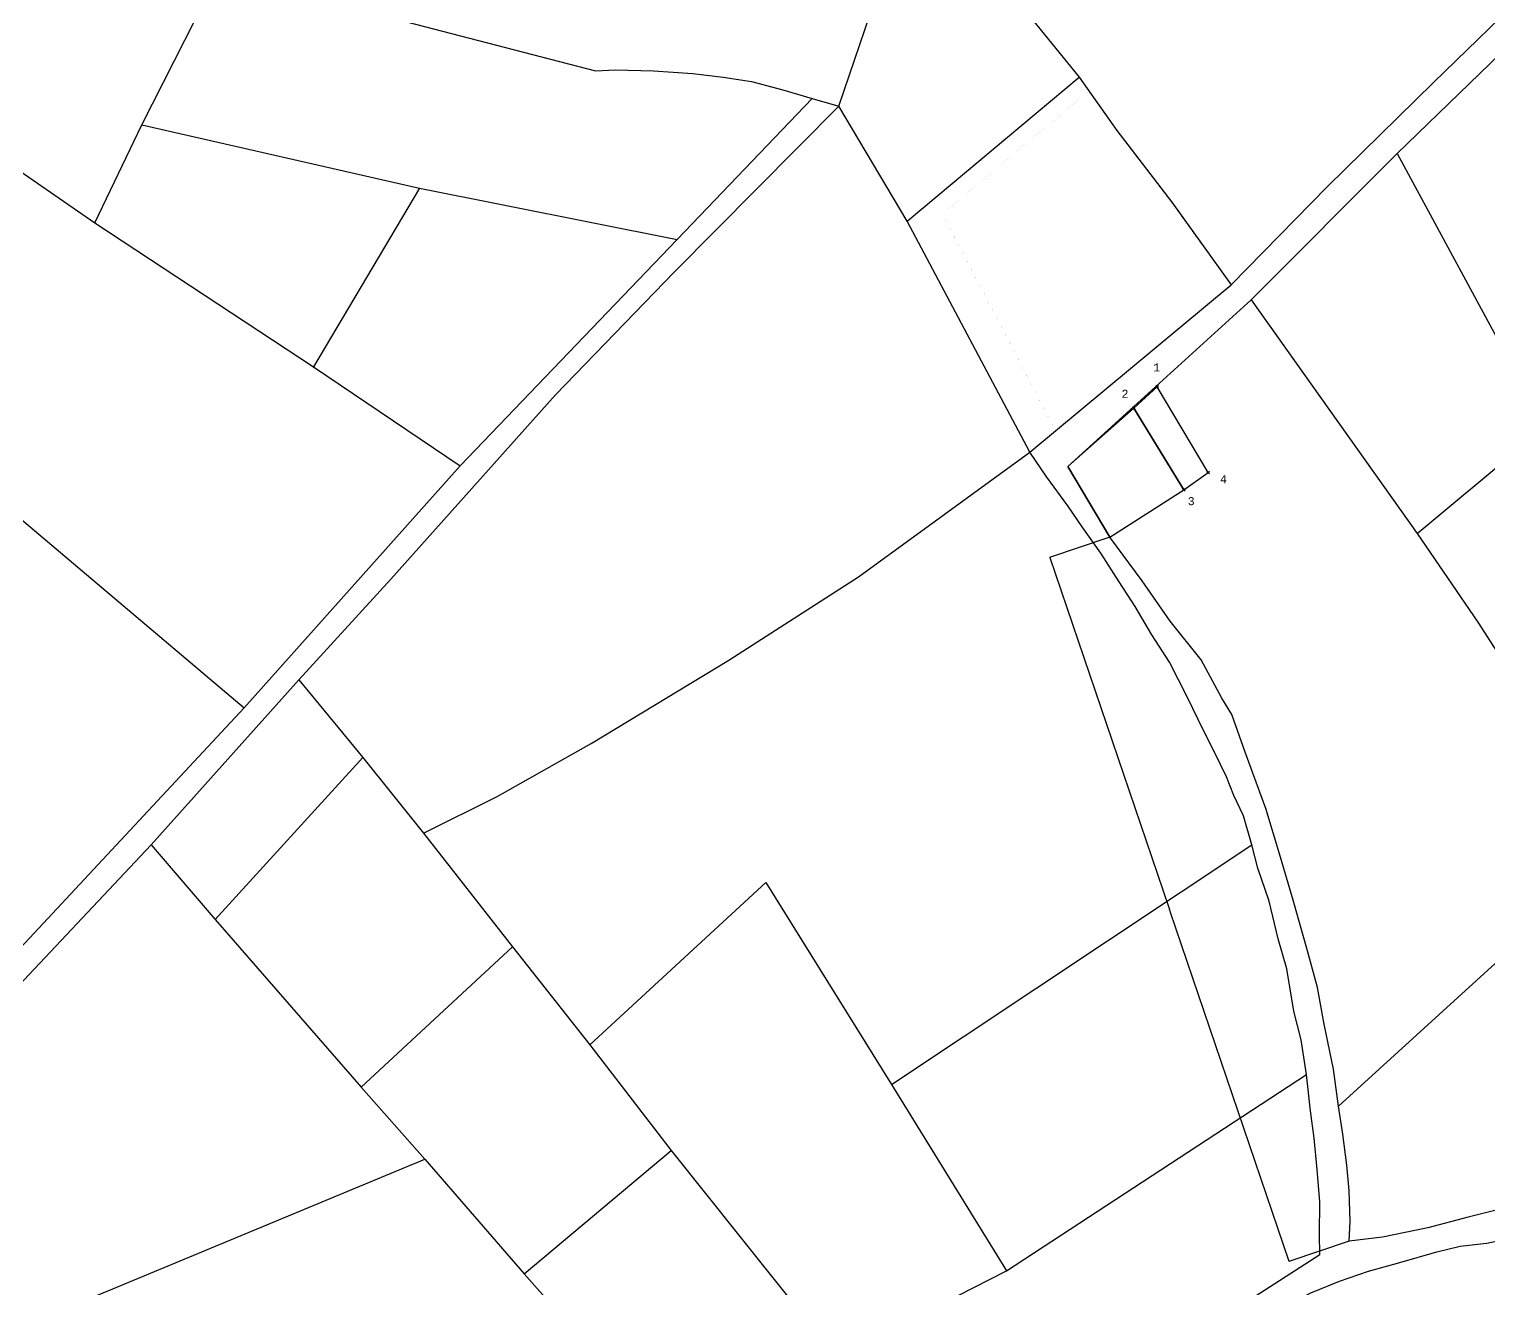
# Model space of a CAD drawing. Header units: millimetres. Extents: x 150192 to 154662, y -198734 to -196104.
# Drawn here: x 151947 to 152494, y -197201 to -196729 of the extents above; entities that cross this region are included whole.
import ezdxf

# ---------------------------------------------------------------- set-up
doc = ezdxf.new("R2010")
doc.units = ezdxf.units.MM
doc.header["$PDMODE"] = 35
doc.header["$PDSIZE"] = 0.5
for name, color, linetype in [('2', 7, 'Continuous'), ('CVL_CUADCON_LIN', 8, 'Continuous'), ('CVL_PUNTO', 250, 'Continuous'), ('CVL_PUNTO_NUM', 2, 'Continuous')]:
    doc.layers.add(name, color=color, linetype=linetype)
doc.styles.add('MONOTXT4', font='Monotxt4.shx')
doc.styles.add('ROMANS', font='ROMANS', dxfattribs={"height": 0.2})
doc.dimstyles.new('STANDARD$0', dxfattribs={"dimtxt": 0.6, "dimasz": 0.5, "dimexe": 0.125, "dimexo": 0.000625, "dimgap": 0.0625, "dimtad": 0, "dimzin": 1, "dimdsep": 46, "dimtxsty": 'ROMANS', "dimblk1": 'ARCHTICK', "dimblk2": 'ARCHTICK', "dimsah": 1, "dimcen": 2.5, "dimclrd": 1, "dimclre": 1, "dimclrt": 30, "dimaunit": 1, "dimadec": 0, "dimazin": 0, "dimtfac": 1, "dimtix": 1, "dimtofl": 0, "dimtmove": 1, "dimatfit": 3, "dimldrblk": 'ARCHTICK', "dimfxl": 1, "dimtolj": 1, "dimtzin": 1, "dimarcsym": 0})

# ---------------------------------------------------------------- blocks, each defined once
blk = doc.blocks.new('_ARCHTICK')
at = {"color": 0, "linetype": 'ByBlock', "const_width": 0.15}
blk.add_lwpolyline([(-0.5, -0.5), (0.5, 0.5)], dxfattribs=at)
blk = doc.blocks.new('*D358')
at = {"color": 1, "lineweight": -2, "ltscale": 0.5, "transparency": 16777216}
for p, q in [((152351.72, -196919.44), (152329.12, -196927.12)), ((152329.23, -196927.08), (152373.83, -197058.31)), ((152418.9, -197190.95), (152374.3, -197059.72)), ((152441.38, -197183.31), (152418.78, -197190.99))]:
    blk.add_line(p, q, dxfattribs=at)
at = {"layer": 'Defpoints', "color": 0, "lineweight": 30, "ltscale": 0.5, "transparency": 16777216}
for p in [(152351.72, -196919.44), (152441.38, -197183.31), (152418.9, -197190.95)]:
    blk.add_point(p, dxfattribs=at)
at = {"color": 1, "lineweight": -2, "ltscale": 0.5, "transparency": 16777216, "xscale": 0.5, "yscale": 0.5, "zscale": 0.5}
for p, rotation in [((152329.23, -196927.08), 108.7674313516717), ((152418.9, -197190.95), 288.7674313516717)]:
    blk.add_blockref('_ARCHTICK', p, dxfattribs=dict(at, rotation=rotation))
at = {"color": 30, "ltscale": 0.5, "transparency": 16777216, "insert": (152374.07, -197059.02), "char_height": 0.2, "attachment_point": 5, "rotation": 288.7674, "style": 'ROMANS'}
blk.add_mtext('\\A1;278.69m.', dxfattribs=at)

msp = doc.modelspace()

# ---------------------------------------------------------------- linework, layer by layer
at = {"color": 1, "ltscale": 0.5, "flags": 128}
for points in [[(152369.43369, -196863.11836), (152360.66993, -196871.06157), (152379.39407, -196901.64295), (152388.49363, -196895.22748)], [(152335.92993, -196892.89777), (152351.71803, -196919.44137), (152379.39093, -196901.64497), (152360.66993, -196871.06157), (152335.92993, -196892.89777)]]:
    msp.add_lwpolyline(points, close=True, dxfattribs=at)
at = {"layer": '2', "color": 1, "linetype": 'Continuous'}
for p, q in [((152250.18213, -196757.82263), (152279.51313, -196671.03063)), ((152459.37413, -196775.59563), (152564.91213, -196673.46363)), ((151988.91713, -196764.93463), (152017.74313, -196707.88263)), ((152319.52713, -196721.50863), (152340.23313, -196747.06563)), ((152275.71613, -196801.04863), (152340.23313, -196747.06563)), ((152189.60213, -196807.86863), (152240.14813, -196755.02163)), ((152240.14813, -196755.02163), (152250.18213, -196757.82263)), ((152275.71613, -196801.04863), (152250.18213, -196757.82263)), ((151916.64613, -196763.75363), (151971.26513, -196801.65663)), ((151971.26513, -196801.65663), (151988.91713, -196764.93463)), ((151988.91713, -196764.93463), (152092.94313, -196788.62763)), ((152404.63713, -196830.47363), (152459.37413, -196775.59563)), ((152459.37413, -196775.59563), (152514.76313, -196878.19063)), ((152092.94313, -196788.62763), (152053.19413, -196855.58763)), ((152092.94313, -196788.62763), (152189.60213, -196807.86863)), ((151971.26513, -196801.65663), (152053.19413, -196855.58763)), ((152321.70313, -196887.62563), (152275.71613, -196801.04863)), ((151814.53113, -196803.73763), (152027.29713, -196983.43363)), ((152108.19513, -196892.72763), (152189.60213, -196807.86863)), ((152321.70313, -196887.62563), (152397.14313, -196824.87763)), ((152404.63713, -196830.47363), (152466.88313, -196918.07563)), ((152053.19413, -196855.58763), (152108.19513, -196892.72763)), ((152466.88313, -196918.07563), (152514.76313, -196878.19063)), ((152027.29713, -196983.43363), (152108.19513, -196892.72763)), ((152047.74513, -196972.89563), (151992.37313, -197034.76363)), ((152047.74513, -196972.89563), (152071.75313, -197002.01263)), ((151930.90413, -197086.71463), (152027.29713, -196983.43363)), ((152016.38213, -197062.73663), (152071.75313, -197002.01263)), ((152071.75313, -197002.01263), (152094.49113, -197030.36663)), ((152094.49113, -197030.36663), (152127.77313, -197072.96163)), ((151992.37313, -197034.76363), (151893.94913, -197139.44163)), ((151992.37313, -197034.76363), (152016.38213, -197062.73663)), ((152269.90613, -197124.63463), (152404.91213, -197034.71863)), ((152016.38213, -197062.73663), (152071.13113, -197125.67763)), ((152071.13113, -197125.67763), (152127.77313, -197072.96163)), ((152127.77313, -197072.96163), (152156.86313, -197109.70763)), ((152437.43713, -197132.72763), (152504.49413, -197071.62763)), ((152156.86313, -197109.70763), (152187.35013, -197149.37663)), ((152312.97113, -197194.43363), (152425.37013, -197120.90063)), ((152071.13113, -197125.67763), (152095.01213, -197152.63463)), ((152269.90613, -197124.63463), (152312.97113, -197194.43363)), ((152132.23113, -197195.61263), (152187.35013, -197149.37663)), ((152187.35013, -197149.37663), (152249.21313, -197226.93763)), ((151953.65213, -197211.28163), (152095.01213, -197152.63463)), ((152095.01213, -197152.63463), (152132.23113, -197195.61263)), ((152132.23113, -197195.61263), (152190.53713, -197261.22363)), ((152249.21313, -197226.93763), (152312.97113, -197194.43363))]:
    msp.add_line(p, q, dxfattribs=at)
for points in [[(152397.14313, -196824.87763), (152433.21113, -196788.16463), (152472.96213, -196749.03963), (152510.55413, -196712.45463), (152560.21213, -196664.56363)], [(152017.74313, -196707.88263), (152158.98513, -196744.68563), (152166.35213, -196744.30763), (152180.70413, -196744.56963), (152195.43813, -196745.59363), (152206.74213, -196746.99763), (152217.41213, -196748.65463), (152229.09713, -196751.71163), (152240.14813, -196755.02163)], [(152340.23313, -196747.06563), (152354.33413, -196767.02663), (152374.91213, -196793.85463), (152397.14313, -196824.87763)], [(152250.18213, -196757.82263), (152188.58713, -196819.94163), (152143.88313, -196866.05563), (152082.28813, -196935.16463), (152047.74513, -196972.89563)], [(152437.43713, -197132.72763), (152435.53113, -197118.87263), (152431.97313, -197101.96663), (152429.55813, -197088.23963), (152425.74613, -197074.51063), (152420.41013, -197055.57063), (152415.70913, -197039.42663), (152410.11813, -197021.12263), (152402.36813, -197000.01963), (152397.41313, -196985.90963), (152393.72913, -196979.80763), (152385.98013, -196965.44163), (152374.26565, -196950.98377), (152363.75432, -196935.82763), (152351.71803, -196919.44137), (152335.92993, -196892.89777), (152404.63713, -196830.47363)], [(152094.49113, -197030.36663), (152122.05213, -197016.65463), (152157.36013, -196996.84563), (152208.92413, -196965.60563), (152257.44013, -196934.36463), (152321.70313, -196887.62563)], [(152404.91213, -197034.71863), (152401.73613, -197023.91363), (152398.17813, -197016.28663), (152395.38313, -197009.29463), (152390.81013, -196999.75963), (152386.74513, -196991.87763), (152380.77413, -196979.54663), (152374.04113, -196966.32463), (152367.43513, -196956.02663), (152361.21013, -196945.47463), (152355.24013, -196936.19363), (152348.38013, -196925.38663), (152341.26613, -196915.59663), (152335.93113, -196907.71363), (152328.05513, -196896.90663), (152321.70313, -196887.62563)], [(152466.88313, -196918.07563), (152489.62113, -196951.25963), (152511.97913, -196986.09563), (152543.48313, -197033.64563)], [(152425.37013, -197120.90063), (152423.46313, -197107.93663), (152420.66813, -197097.13163), (152417.99913, -197081.24263), (152414.82313, -197070.05663), (152411.39213, -197055.94763), (152407.19913, -197043.48963), (152404.91213, -197034.71863)], [(152156.86313, -197109.70763), (152222.77713, -197048.86163), (152269.90613, -197124.63463)], [(152211.49713, -197286.01863), (152228.38813, -197277.38463), (152245.02613, -197270.78363), (152262.42713, -197263.42163), (152278.81113, -197256.82063), (152293.54413, -197252.37963), (152312.21413, -197246.66963), (152346.76013, -197235.50263), (152372.41613, -197225.72963), (152430.45713, -197188.39263), (152430.33013, -197180.89363), (152430.45513, -197168.56463), (152429.43813, -197156.49063), (152428.29413, -197144.79663), (152426.89513, -197134.50163), (152425.37013, -197120.90063)], [(152520.38013, -197164.28963), (152513.52213, -197166.06563), (152499.42413, -197171.01463), (152485.96113, -197174.31263), (152470.84613, -197178.37263), (152453.82713, -197181.79463), (152441.38013, -197183.31363), (152441.76013, -197175.94263), (152441.37813, -197164.37663), (152440.48813, -197154.84363), (152438.96313, -197143.27663), (152437.43713, -197132.72763)], [(152419.15513, -197206.81563), (152427.02913, -197202.75263), (152437.82513, -197198.30963), (152448.62113, -197194.62963), (152460.43313, -197191.33063), (152474.27713, -197187.39763), (152483.04013, -197185.24163), (152492.94713, -197184.10263), (152501.20313, -197182.32763)]]:
    msp.add_lwpolyline(points, dxfattribs=at)
at = {"layer": 'CVL_CUADCON_LIN', "color": 1, "ltscale": 0.5, "const_width": 0.01, "flags": 128}
msp.add_lwpolyline([(152331.33313, -196879.61578), (152397.14313, -196824.87763), (152343.87286, -196752.21793), (152290.05099, -196797.2528), (152289.99061, -196800.15217)], close=True, dxfattribs=at)
at = {"layer": 'CVL_PUNTO', "color": 1, "ltscale": 0.5}
for p in [(152369.43369, -196863.11836), (152360.66993, -196871.06157), (152388.49363, -196895.22748), (152379.39407, -196901.64295)]:
    msp.add_point(p, dxfattribs=at)

# ---------------------------------------------------------------- texts
at = {"layer": 'CVL_PUNTO_NUM', "color": 1, "ltscale": 0.5, "style": 'MONOTXT4'}
for s, p in [('1', (152367.9359, -196857.30832)), ('2', (152356.08969, -196867.18582)), ('4', (152392.97424, -196899.21798)), ('3', (152380.90023, -196907.45083))]:
    msp.add_text(s, height=3, dxfattribs=at).set_placement(p)

# ---------------------------------------------------------------- dimensions: what is measured, and where the dimension line sits
at = {"color": 1, "ltscale": 0.5}
dim = msp.add_aligned_dim(p1=(152351.71803, -196919.44137), p2=(152441.38013, -197183.31363), distance=-23.74657, dimstyle='STANDARD$0', override={"dimpost": 'm.', "dimfxl": 31.75}, dxfattribs=at)
dim.commit()
dim.dimension.update_dxf_attribs({"geometry": '*D358', "text_midpoint": (152374.06506, -197059.01742)})

doc.saveas('drawing.dxf')
